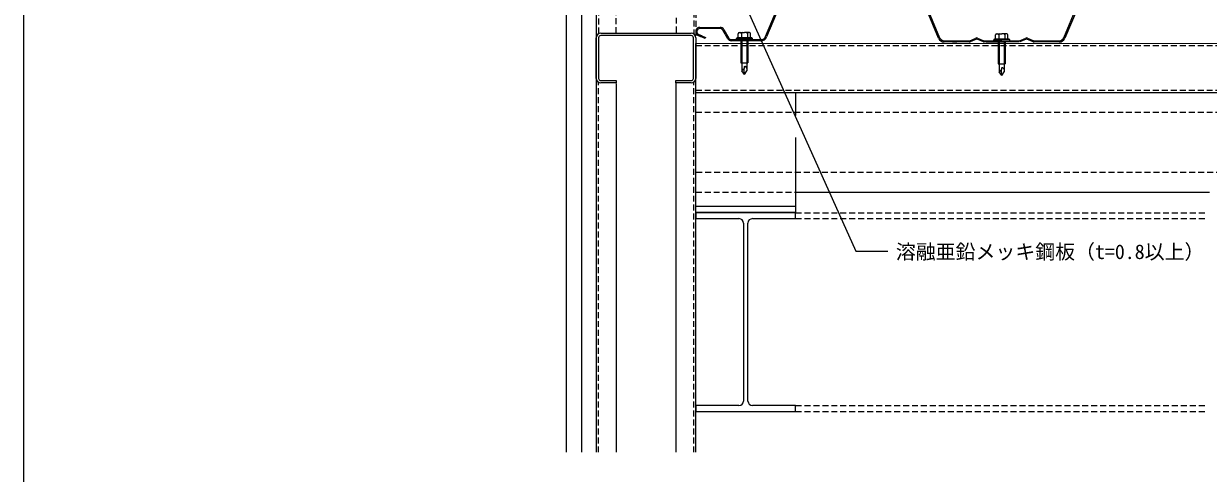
# Model space of a CAD drawing. Units: millimetres, scale not verified. Extents: x -3038 to 3038, y -2115 to 2115.
# Drawn here: x -1012 to 177, y 819 to 1272 of the extents above; entities that cross this region are included whole.
import ezdxf
from ezdxf.enums import TextEntityAlignment as Align

# ---------------------------------------------------------------- set-up
doc = ezdxf.new("R2010")
doc.units = ezdxf.units.MM
doc.header["$LTSCALE"] = 5
doc.linetypes.add('DASHED1', pattern=[1.8, 1.2, -0.6])
doc.layers.add('0-1_鉄骨', color=1, linetype='Continuous', lineweight=18)
doc.layers.add('0-3_デッキ', color=3, linetype='Continuous', lineweight=18)
for name, color, linetype in [('0-2_母屋', 7, 'Continuous'), ('0-6_外装材', 7, 'Continuous'), ('0-B_ビス', 7, 'Continuous'), ('0-E_テキスト___1', 7, 'Continuous'), ('1-1_枠', 4, 'Continuous'), ('1-3__0-E_テキスト', 4, 'Continuous')]:
    doc.layers.add(name, color=color, linetype=linetype)
doc.styles.add('ＭＳ ゴシック', font='')
doc.styles.get('ＭＳ ゴシック').set_extended_font_data('MS Gothic')

msp = doc.modelspace()

# ---------------------------------------------------------------- linework, layer by layer
at = {"layer": '0-1_鉄骨', "linetype": 'DASHED1'}
for p, q in [((-237.622, 1081.505), (176.378, 1081.505)), ((-237.622, 1075.505), (176.378, 1075.505)), ((-237.622, 887.75), (176.378, 887.75)), ((-237.622, 881.75), (176.378, 881.75))]:
    msp.add_line(p, q, dxfattribs=at)
at = {"layer": '0-1_鉄骨'}
for p, q in [((-294.357, 887.759), (-337.616, 887.75)), ((-237.622, 887.75), (-280.883, 887.759))]:
    msp.add_line(p, q, dxfattribs=at)
for points in [[(-280.883, 1075.497), (-237.622, 1075.505), (-237.622, 1081.505), (-287.619, 1081.505), (-337.616, 1081.505), (-337.616, 1075.505), (-294.357, 1075.497)], [(-289.863, 1071.102), (-289.869, 981.628), (-289.863, 892.154)], [(-285.375, 892.154), (-285.406, 980.851), (-285.375, 1071.102)], [(-337.616, 887.75), (-337.616, 881.75), (-287.619, 881.75)], [(-287.619, 881.75), (-237.622, 881.75), (-237.622, 887.75)]]:
    msp.add_lwpolyline(points, dxfattribs=at)
for centre, radius, start, end in [((-294.482, 1070.874), 4.625, 2.82997, 88.44911), ((-280.811, 1070.93), 4.568, 90.89813, 177.83588), ((-294.427, 892.327), 4.568, 270.88626, 357.83463), ((-280.722, 892.417), 4.66, 183.23463, 268.03128)]:
    msp.add_arc(centre, radius, start, end, dxfattribs=at)
at = {"layer": '0-2_母屋', "linetype": 'DASHED1'}
for p, q in [((-339.66, 1463.652), (-339.66, 1261.237)), ((-337.572, 1463.477), (-337.572, 1258.591)), ((-435.478, 1456.827), (-435.478, 1261.55)), ((-417.532, 1262.029), (-417.532, 1458.125)), ((-357.525, 1457.555), (-357.525, 1262.089)), ((280.219, 1249.099), (-337.617, 1249.209)), ((-435.478, 840.587), (-435.478, 1212.553)), ((-339.66, 840.587), (-339.66, 1212.553)), ((280.22, 1204.367), (-337.752, 1204.367)), ((280.22, 1182.069), (-337.253, 1182.069)), ((-337.253, 1122.069), (280.22, 1122.069)), ((-337.752, 1102.071), (-237.156, 1102.071))]:
    msp.add_line(p, q, dxfattribs=at)
at = {"layer": '0-2_母屋'}
for p, q in [((-437.679, 1216.543), (-437.678, 1257.367)), ((-435.378, 1257.367), (-435.378, 1216.543)), ((-387.69, 1259.653), (-433.074, 1259.666)), ((-342.305, 1259.666), (-387.69, 1259.653)), ((-340.001, 1216.543), (-340.001, 1257.367)), ((-337.701, 1257.367), (-337.701, 1216.543)), ((-337.616, 1081.505), (-337.616, 1251.509)), ((280.22, 1251.399), (-337.616, 1251.509)), ((-433.074, 1214.251), (-417.685, 1214.251)), ((-417.685, 1214.251), (-417.685, 1211.959)), ((-357.694, 1214.251), (-342.305, 1214.251)), ((-337.572, 840.587), (-337.572, 1214.671)), ((-417.685, 1211.959), (-432.998, 1211.953)), ((-417.532, 1211.233), (-417.532, 840.587)), ((-357.525, 840.587), (-357.525, 1211.761)), ((280.22, 1202.067), (-337.752, 1202.067)), ((-237.209, 1179.262), (-237.193, 1201.491)), ((-237.279, 1082.105), (-237.225, 1157.037)), ((-237.156, 1102.071), (177.968, 1102.071)), ((-337.616, 1088.105), (-237.279, 1088.105)), ((-337.616, 1082.105), (-237.279, 1082.105))]:
    msp.add_line(p, q, dxfattribs=at)
for points in [[(-433.074, 1261.964), (-387.69, 1261.958), (-342.305, 1261.964)], [(-342.382, 1211.953), (-357.694, 1211.959), (-357.694, 1214.251)]]:
    msp.add_lwpolyline(points, dxfattribs=at)
for centre, radius, start, end in [((-432.911, 1257.195), 4.77, 91.96431, 177.89394), ((-342.475, 1257.188), 4.777, 2.18521, 87.96928), ((-432.989, 1257.273), 2.391, 92.05124, 177.66527), ((-342.38, 1257.283), 2.381, 2.10588, 88.20325), ((-432.825, 1216.811), 4.861, 183.17517, 267.9619), ((-433.002, 1216.629), 2.378, 182.10765, 268.25333), ((-342.472, 1216.726), 4.775, 271.08167, 357.78125), ((-342.387, 1216.639), 2.388, 271.95078, 357.66251)]:
    msp.add_arc(centre, radius, start, end, dxfattribs=at)
at = {"layer": '0-3_デッキ'}
for p, q in [((-267.711, 1258.602), (-255.033, 1288.874)), ((-253.926, 1288.41), (-266.604, 1258.139)), ((-94.011, 1256.939), (-107.192, 1288.41)), ((-106.085, 1288.874), (-92.904, 1257.402)), ((31.787, 1257.402), (44.967, 1288.874)), ((46.074, 1288.41), (32.893, 1256.939)), ((-333.559, 1267.834), (-313.283, 1267.834)), ((-313.283, 1266.634), (-333.559, 1266.634)), ((-305.662, 1256.434), (-310.685, 1265.134)), ((-309.646, 1265.734), (-304.623, 1257.034)), ((-332.562, 1258.409), (-335.277, 1259.592)), ((-334.797, 1260.692), (-332.083, 1259.509)), ((-302.025, 1255.534), (-272.323, 1255.534)), ((-272.323, 1254.334), (-302.025, 1254.334)), ((-88.293, 1254.334), (-63.077, 1254.334)), ((-63.077, 1253.134), (-88.293, 1253.134)), ((-79.967, 1253.134), (-75.63, 1253.134)), ((-62.683, 1254.415), (-56.488, 1257.07)), ((-56.016, 1255.967), (-62.21, 1253.312)), ((-48.893, 1253.305), (-55.234, 1255.969)), ((-54.77, 1257.076), (-48.428, 1254.412)), ((-48.041, 1254.334), (-13.077, 1254.334)), ((-48.041, 1254.334), (-13.077, 1254.334)), ((-13.077, 1253.134), (-48.041, 1253.134)), ((-13.077, 1253.134), (-48.041, 1253.134)), ((-46.041, 1253.134), (-26.962, 1253.134)), ((-12.683, 1254.415), (-6.488, 1257.07)), ((-6.016, 1255.967), (-12.21, 1253.312)), ((1.107, 1253.305), (-5.234, 1255.969)), ((-4.769, 1257.076), (1.572, 1254.412)), ((1.959, 1254.334), (27.175, 1254.334)), ((27.175, 1253.134), (1.959, 1253.134))]:
    msp.add_line(p, q, dxfattribs=at)
msp.add_lwpolyline([(-334.797, 1260.692), (-327.908, 1257.69), (-328.388, 1256.59), (-335.277, 1259.592)], dxfattribs=at)
for centre, radius, start, end in [((-333.559, 1263.534), 4.3, 90, 246.45248), ((-333.559, 1263.534), 3.1, 90, 246.45248), ((-313.283, 1263.634), 4.2, 29.99998, 89.99998), ((-313.283, 1263.634), 3, 29.99998, 89.99998), ((-302.025, 1258.534), 4.2, 210, 270), ((-302.025, 1258.534), 3, 210, 270), ((-272.323, 1260.534), 5, 270, 337.27505), ((-272.323, 1260.534), 6.2, 270, 337.27505), ((-88.293, 1259.334), 6.2, 202.72493, 270), ((-88.293, 1259.334), 5, 202.72493, 270), ((-63.077, 1255.334), 1, 270, 293.19858), ((-63.077, 1255.334), 2.2, 270, 293.19858), ((-55.622, 1255.048), 2.2, 67.2135, 113.19858), ((-55.622, 1255.048), 1, 67.2135, 113.19858), ((-48.041, 1255.334), 2.2, 247.2135, 270), ((-48.041, 1255.334), 1, 247.2135, 270), ((-5.622, 1255.048), 2.2, 67.2135, 113.19858), ((-5.622, 1255.048), 1, 67.2135, 113.19858), ((1.959, 1255.334), 2.2, 247.2135, 270), ((1.959, 1255.334), 1, 247.2135, 270), ((27.175, 1259.334), 5, 270, 337.27505), ((27.175, 1259.334), 6.2, 270, 337.27505)]:
    msp.add_arc(centre, radius, start, end, dxfattribs=at)
at = {"layer": '0-6_外装材'}
for p, q in [((-467.45, 840.587), (-467.45, 1320.896)), ((-452.45, 1320.896), (-452.45, 840.587)), ((-437.566, 840.587), (-437.566, 1320.896))]:
    msp.add_line(p, q, dxfattribs=at)
at = {"layer": '0-B_ビス'}
for p, q in [((-295.097, 1257.123), (-295.097, 1261.432)), ((-291.908, 1261.432), (-291.908, 1257.123)), ((-284.811, 1262.532), (-288.909, 1262.532)), ((-285.911, 1261.432), (-285.911, 1257.123)), ((-283.822, 1262.532), (-284.811, 1262.532)), ((-282.722, 1257.123), (-282.722, 1261.432)), ((-26.461, 1261.332), (-30.559, 1261.332)), ((-25.472, 1261.332), (-26.461, 1261.332)), ((-296.901, 1256.064), (-296.901, 1256.463)), ((-296.853, 1256.711), (-288.909, 1256.711)), ((-296.634, 1255.534), (-281.185, 1255.534)), ((-281.578, 1257.123), (-296.241, 1257.123)), ((-292.333, 1254.671), (-292.333, 1232.247)), ((-292.333, 1254.671), (-285.486, 1254.671)), ((-291.333, 1254.671), (-291.333, 1224.25)), ((-280.966, 1256.711), (-288.909, 1256.711)), ((-286.486, 1254.671), (-286.486, 1224.25)), ((-285.486, 1254.671), (-285.486, 1232.247)), ((-280.917, 1256.064), (-280.917, 1256.463)), ((-38.551, 1254.864), (-38.551, 1255.263)), ((-38.503, 1255.511), (-30.559, 1255.511)), ((-38.283, 1254.334), (-22.834, 1254.334)), ((-23.227, 1255.923), (-37.891, 1255.923)), ((-36.746, 1255.923), (-36.746, 1260.232)), ((-33.982, 1253.471), (-33.982, 1231.047)), ((-33.982, 1253.471), (-27.135, 1253.471)), ((-33.557, 1260.232), (-33.557, 1255.923)), ((-32.982, 1253.471), (-32.982, 1223.05)), ((-22.616, 1255.511), (-30.559, 1255.511)), ((-28.136, 1253.471), (-28.136, 1223.05)), ((-27.561, 1260.232), (-27.561, 1255.923)), ((-27.135, 1253.471), (-27.135, 1231.047)), ((-24.372, 1255.923), (-24.372, 1260.232)), ((-22.567, 1254.864), (-22.567, 1255.263)), ((-292.333, 1232.247), (-285.486, 1232.247)), ((-33.982, 1231.047), (-27.135, 1231.047)), ((-288.909, 1220.534), (-291.333, 1224.25)), ((-288.909, 1220.534), (-286.486, 1224.25)), ((-30.559, 1219.334), (-32.982, 1223.05)), ((-30.559, 1219.334), (-28.136, 1223.05))]:
    msp.add_line(p, q, dxfattribs=at)
for points in [[(-293.997, 1262.532), (-293.008, 1262.532), (-288.909, 1262.532)], [(-35.646, 1261.332), (-34.657, 1261.332), (-30.559, 1261.332)], [(-288.909, 1220.534), (-288.926, 1220.908), (-288.944, 1221.28), (-288.962, 1221.649), (-288.982, 1222.012), (-289.004, 1222.369), (-289.027, 1222.716), (-289.054, 1223.052), (-289.084, 1223.376), (-289.117, 1223.686), (-289.155, 1223.98), (-289.197, 1224.255), (-289.244, 1224.511), (-289.296, 1224.746), (-289.355, 1224.958), (-289.42, 1225.144), (-289.491, 1225.303), (-289.57, 1225.434), (-289.657, 1225.535), (-289.752, 1225.603), (-289.856, 1225.638), (-289.968, 1225.636), (-290.129, 1225.578), (-290.223, 1225.519), (-290.364, 1225.406), (-290.514, 1225.26), (-290.67, 1225.089), (-290.831, 1224.898), (-290.996, 1224.69), (-291.164, 1224.473), (-291.333, 1224.25)], [(-288.909, 1220.534), (-288.93, 1221.136), (-288.949, 1221.735), (-288.967, 1222.329), (-288.983, 1222.914), (-288.996, 1223.487), (-289.006, 1224.047), (-289.011, 1224.589), (-289.011, 1225.111), (-289.005, 1225.611), (-288.993, 1226.084), (-288.974, 1226.53), (-288.947, 1226.943), (-288.912, 1227.323), (-288.867, 1227.665), (-288.812, 1227.968), (-288.746, 1228.228), (-288.669, 1228.442), (-288.58, 1228.607), (-288.478, 1228.721), (-288.362, 1228.781), (-288.232, 1228.784), (-288.087, 1228.727), (-287.963, 1228.639), (-287.75, 1228.425), (-287.56, 1228.189), (-287.358, 1227.908), (-287.148, 1227.592), (-286.931, 1227.248), (-286.71, 1226.886), (-286.486, 1226.515)], [(-30.559, 1219.334), (-30.579, 1219.936), (-30.599, 1220.535), (-30.617, 1221.129), (-30.633, 1221.714), (-30.646, 1222.287), (-30.655, 1222.847), (-30.66, 1223.389), (-30.66, 1223.911), (-30.655, 1224.411), (-30.643, 1224.884), (-30.624, 1225.329), (-30.597, 1225.743), (-30.561, 1226.123), (-30.516, 1226.465), (-30.461, 1226.768), (-30.396, 1227.027), (-30.318, 1227.242), (-30.229, 1227.407), (-30.127, 1227.521), (-30.011, 1227.581), (-29.881, 1227.584), (-29.736, 1227.527), (-29.612, 1227.439), (-29.399, 1227.225), (-29.209, 1226.989), (-29.008, 1226.709), (-28.798, 1226.392), (-28.581, 1226.048), (-28.359, 1225.686), (-28.136, 1225.315)], [(-30.559, 1219.334), (-30.576, 1219.708), (-30.593, 1220.08), (-30.612, 1220.449), (-30.632, 1220.812), (-30.653, 1221.168), (-30.677, 1221.516), (-30.703, 1221.852), (-30.733, 1222.176), (-30.767, 1222.486), (-30.804, 1222.78), (-30.846, 1223.055), (-30.893, 1223.312), (-30.946, 1223.546), (-31.004, 1223.758), (-31.069, 1223.944), (-31.141, 1224.103), (-31.22, 1224.234), (-31.307, 1224.335), (-31.401, 1224.403), (-31.505, 1224.438), (-31.618, 1224.436), (-31.779, 1224.378), (-31.872, 1224.32), (-32.014, 1224.205), (-32.163, 1224.06), (-32.319, 1223.889), (-32.48, 1223.698), (-32.645, 1223.491), (-32.813, 1223.273), (-32.982, 1223.05)]]:
    msp.add_lwpolyline(points, dxfattribs=at)
for centre, radius, start, end in [((-293.997, 1261.432), 1.1, 90, 180), ((-293.008, 1261.432), 1.1, 0, 90), ((-290.808, 1261.432), 1.1, 90, 180), ((-287.011, 1261.432), 1.1, 0, 90), ((-284.811, 1261.432), 1.1, 90, 180), ((-283.822, 1261.432), 1.1, 0, 90), ((-35.646, 1260.232), 1.1, 90, 180), ((-34.657, 1260.232), 1.1, 0, 90), ((-32.457, 1260.232), 1.1, 90, 180), ((-28.661, 1260.232), 1.1, 0, 90), ((-26.461, 1260.232), 1.1, 90, 180), ((-25.472, 1260.232), 1.1, 0, 90), ((-296.241, 1256.463), 0.66, 90, 180), ((-296.241, 1256.064), 0.66, 180, 233.49475), ((-285.077, 1260.666), 8.665, 216.32169, 223.78168), ((-292.742, 1260.666), 8.665, 316.21831, 323.6783), ((-281.578, 1256.463), 0.66, 0, 90), ((-281.578, 1256.064), 0.66, 306.50523, 0), ((-37.891, 1255.263), 0.66, 90, 180), ((-37.891, 1254.864), 0.66, 180, 233.49475), ((-26.727, 1259.466), 8.665, 216.32169, 223.78168), ((-34.391, 1259.466), 8.665, 316.21831, 323.6783), ((-23.227, 1255.263), 0.66, 0, 90), ((-23.227, 1254.864), 0.66, 306.50523, 0)]:
    msp.add_arc(centre, radius, start, end, dxfattribs=at)
at = {"layer": '1-1_枠'}
msp.add_line((-1012.5, -1903.958), (-1012.5, 2115), dxfattribs=at)
at = {"layer": '1-3__0-E_テキスト'}
msp.add_lwpolyline([(-301.806, 1321.139), (-177.049, 1042.764), (-144.929, 1042.764)], dxfattribs=at)

# ---------------------------------------------------------------- texts
at = {"layer": '0-E_テキスト___1', "style": 'ＭＳ ゴシック'}
msp.add_text('溶融亜鉛メッキ鋼板（t=0.8以上）', height=14.66, dxfattribs=at).set_placement((-136.868, 1030.486), align=Align.BOTTOM_LEFT)

doc.saveas('drawing.dxf')
